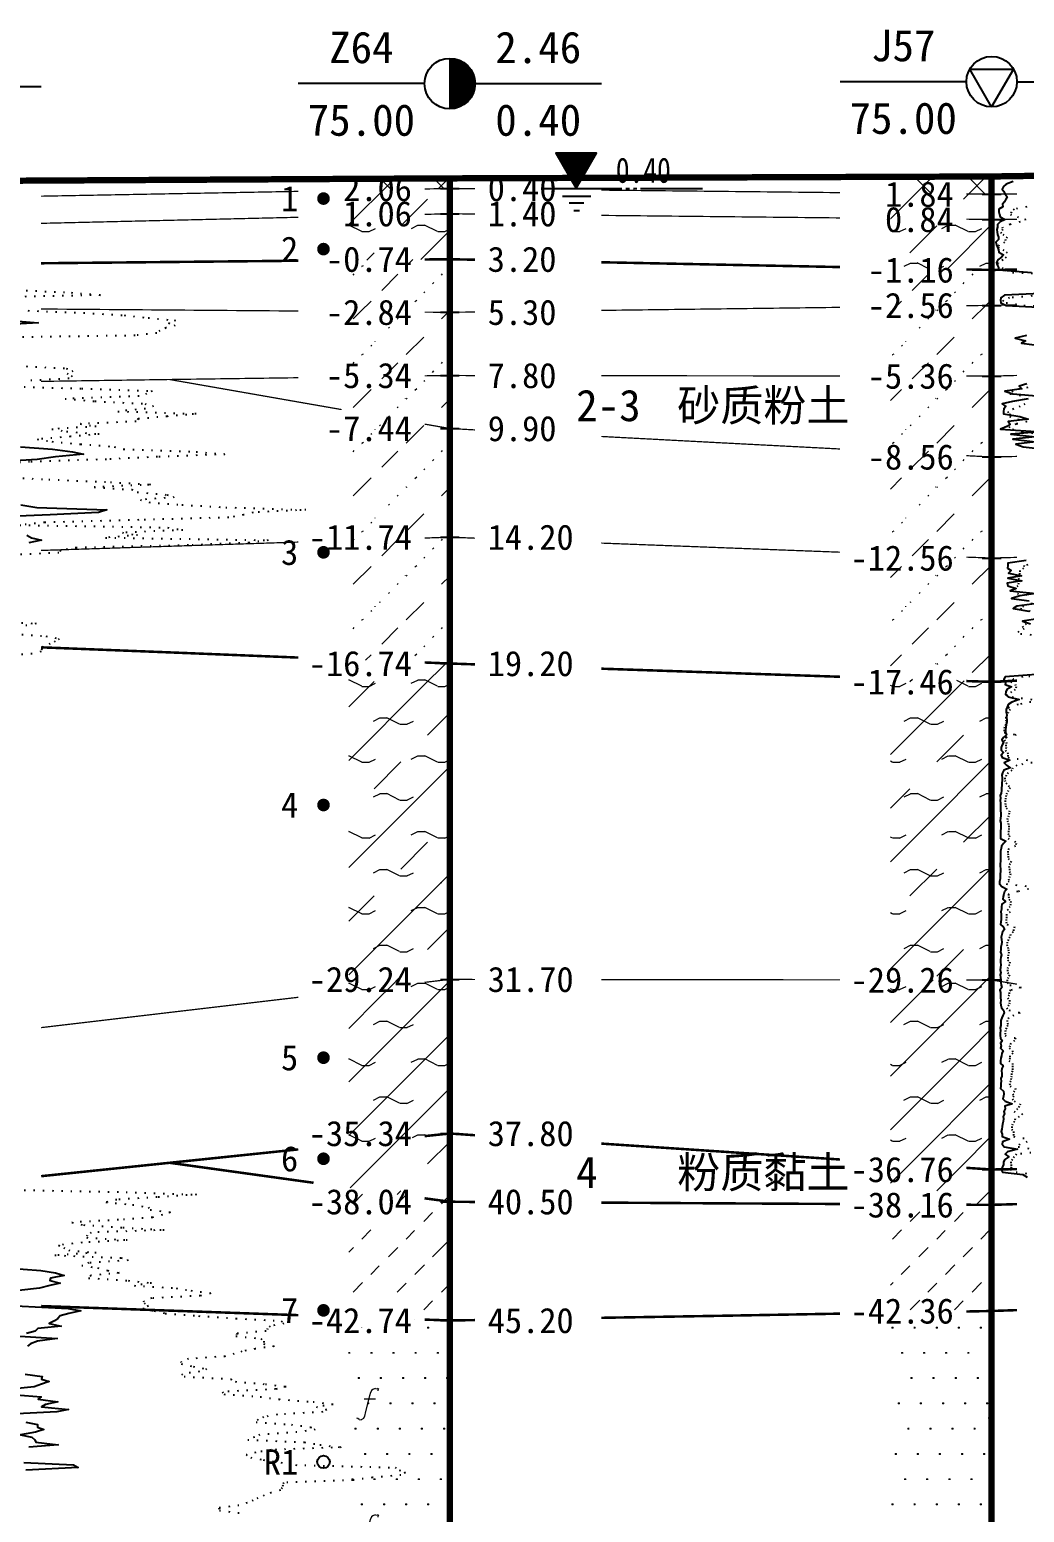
# Model space of a CAD drawing. Extents: x -37 to 3540, y -1485 to 297.
# Drawn here: x 954.6 to 1033.4, y -482.6 to -365.3 of the extents above; entities that cross this region are included whole.
import ezdxf
from ezdxf.enums import TextEntityAlignment as Align

# ---------------------------------------------------------------- set-up
doc = ezdxf.new("R2010")
doc.units = 0
doc.linetypes.add('DOT', pattern=[6.35, 0, -6.35])
doc.layers.get('0').update_dxf_attribs({"linetype": 'CONTINUOUS'})
for name, color, linetype in [('CURVE', 200, 'CONTINUOUS'), ('HOLE', 41, 'CONTINUOUS'), ('SAMPLE', 1, 'CONTINUOUS'), ('STRATUM', 241, 'CONTINUOUS')]:
    doc.layers.add(name, color=color, linetype=linetype)
doc.layers.add('HATCH', color=7, linetype='CONTINUOUS', lineweight=13)
doc.styles.add('ST', font='')
doc.styles.get('ST').set_extended_font_data('SimSun')
pattern_1 = [(45, (851.434, -594), (-2.12132, 2.12132), [10, 0]), (135, (851.434, -594), (-2.12132, -2.12132), [10, 0])]
pattern_2 = [(45, (851.434, -594), (-4.24264, 4.24264), [10, 0]), (45, (852.495, -597.182), (-2.12132, 6.36396), [3, -3])]
pattern_3 = [(45, (851.434, -594), (-4.24264, 4.24264), [10, 0]), (45, (852.495, -597.182), (-2.12132, 6.36396), [3, -3]), (26.565, (852.508, -594.2536), (5.999823, 5.999812), [0.567, -12.849]), (0, (851.941, -594.2536), (0, 6), [0.567, -5.433]), (26.565, (849.8526, -594), (5.999823, 5.999812), [0.567, -12.849]), (0, (850.36, -593.7464), (0, 6), [0.567, -5.433]), (153.435, (851.941, -594.2536), (-5.999818, -5e-06), [1.134, -12.2826]), (26.565, (855.508, -591.2536), (5.999823, 5.999812), [0.567, -12.849]), (0, (854.941, -591.2536), (0, 6), [0.567, -5.433]), (26.565, (852.8526, -591), (5.999823, 5.999812), [0.567, -12.849]), (0, (853.36, -590.7464), (0, 6), [0.567, -5.433]), (153.435, (854.941, -591.2536), (-5.999818, -5e-06), [1.134, -12.2826])]
pattern_4 = [(45, (851.434, -594), (-7e-07, 6.99998), [1.97196, -7.92754]), (45, (854.2467, -591.171), (-7e-07, 6.99998), [1.99367, -7.90583]), (45, (856.5013, -588.918), (-7e-07, 6.99998), [1.81361, -8.08588]), (26.565, (851.434, -590.5), (7, 7), [0.0965, -15.55598]), (36.8699, (852.1339, -589.8), (7, 7), [0.19775, -34.80225]), (315, (854.934, -587.024), (6.99998, 1e-06), [0.03305, -9.86644]), (26.565, (854.934, -594), (7, 7), [0.14475, -15.50773]), (26.565, (855.634, -593.3), (7, 7), [0.10528, -15.5472]), (90, (855.984, -592.95), (-7, -5e-07), [0.02877, -6.97123]), (26.565, (856.334, -592.6), (7, 7), [0.091, -31.21394]), (36.8699, (857.0339, -591.9), (7, 7), [0.11069, -34.88931]), (45, (857.734, -591.2), (-2e-07, 6.99998), [0.10911, -9.79038]), (315, (858.348, -590.452), (6.99998, 1e-06), [0.03305, -9.86644]), (36.8699, (852.8339, -589.1), (7, 7), [0.10224, -34.89776]), (53.1301, (853.5339, -588.4), (14, 21), [0.13438, -34.86562]), (53.1301, (854.2339, -587.7), (14, 21), [0.12625, -34.87375])]
pattern_5 = [(45, (851.434, -594), (-2.12132, 2.12132), [10, 0]), (26.565, (852.508, -594.2536), (5.999823, 5.999812), [0.567, -12.849]), (0, (851.941, -594.2536), (0, 6), [0.567, -5.433]), (26.565, (849.8526, -594), (5.999823, 5.999812), [0.567, -12.849]), (0, (850.36, -593.7464), (0, 6), [0.567, -5.433]), (153.435, (851.941, -594.2536), (-5.999818, -5e-06), [1.134, -12.2826]), (26.565, (855.508, -591.2536), (5.999823, 5.999812), [0.567, -12.849]), (0, (854.941, -591.2536), (0, 6), [0.567, -5.433]), (26.565, (852.8526, -591), (5.999823, 5.999812), [0.567, -12.849]), (0, (853.36, -590.7464), (0, 6), [0.567, -5.433]), (153.435, (854.941, -591.2536), (-5.999818, -5e-06), [1.134, -12.2826])]
pattern_6 = [(45, (851.434, -594), (-6e-07, 6.99998), [0.9473, -8.9522]), (45, (852.834, -592.6), (-6e-07, 6.99998), [0.9869, -8.9126]), (45, (854.234, -591.2), (-6e-07, 6.99998), [1.06018, -8.83931]), (45, (855.634, -589.8), (-6e-07, 6.99998), [0.94918, -8.95032]), (45, (857.034, -588.4), (-6e-07, 6.99998), [1.0365, -8.863]), (45, (854.934, -594), (-6e-07, 6.99998), [1.01335, -8.88615]), (45, (856.334, -592.6), (-6e-07, 6.99998), [1.07896, -12.12037]), (45, (857.734, -591.2), (-6e-07, 6.99998), [0.99882, -8.90067]), (45, (852.134, -589.8), (-4e-07, 6.99998), [1.05533, -8.84416]), (45, (853.534, -588.4), (-4e-07, 6.99998), [1.0365, -8.863])]
pattern_7 = [(82.875, (850.5993, -595.206), (0.000369, 10.0001764), [0.0893, -80.5337]), (143.13, (850.7003, -595.2818), (-29.999964, 20.000054), [0.12627, -49.87373]), (172.875, (850.8775, -595.304), (-70.000246, 9.99966), [0.17857, -80.44443]), (206.565, (851.056, -595.2147), (-9.999705, -9.99969), [0.19954, -22.16046]), (243.435, (851.145, -595.0363), (9e-06, -9.9997), [0.19954, -22.16146]), (255.964, (851.2345, -594.679), (-0.0002, -9.9995), [0.36813, -40.86287]), (255.964, (851.5445, -593.439), (-0.0002, -9.9995), [1.27838, -39.95262]), (255.964, (851.613, -593.165), (-0.0002, -9.9995), [0.28235, -40.94865]), (216.87, (851.8032, -592.9108), (-9.999982, -10.000018), [0.12627, -49.87373]), (243.435, (851.702, -592.9865), (9e-06, -9.9997), [0.19954, -22.16146]), (206.565, (851.9817, -592.8215), (-9.999705, -9.99969), [0.19954, -22.16046]), (172.875, (852.1589, -592.8437), (-70.000246, 9.99966), [0.17857, -80.44443]), (143.13, (852.26, -592.9194), (-29.999964, 20.000054), [0.12627, -49.87373]), (82.875, (852.2488, -593.008), (0.000369, 10.0001764), [0.0893, -80.5337]), (0, (851.104, -593.66), (0, 10), [0.89286, -9.10714]), (0, (851.4589, -594), (1, 2), [0, -1.75]), (0, (851.4339, -593.975), (1, 2), [0, -1.75]), (0, (851.4339, -594), (1, 2), [0, -1.75]), (0, (851.4089, -594), (1, 2), [0, -1.75]), (0, (851.4339, -594.025), (1, 2), [0, -1.75])]

# ---------------------------------------------------------------- blocks, each defined once
blk = doc.blocks.new('H_sam_hole')
blk.add_line((0, 2), (0, -2))
at = {"const_width": 2}
blk.add_lwpolyline([(0, -1, 0.414214), (1, 0, 0.414214), (0, 1, 1)], format="xyb", dxfattribs=at)
blk.add_circle((0, 0), 2)
blk = doc.blocks.new('H_cpt_hole')
for p, q in [((-1.73, 1), (1.73, 1)), ((0, -2), (-1.73, 1)), ((1.73, 1), (0, -2))]:
    blk.add_line(p, q)
blk.add_circle((0, 0), 2)
blk = doc.blocks.new('SampleSoilUndisturbed')
at = {"const_width": 0.5}
blk.add_lwpolyline([(-0.25, 0, 1), (0.25, 0, 1)], format="xyb", close=True, dxfattribs=at)
blk = doc.blocks.new('SampleSoilDisturbed')
blk.add_circle((0, 0), 0.5)
blk = doc.blocks.new('Gwl')
blk.add_lwpolyline([(0, 0, 0, 3.22, 0), (0, 2.79, 3.22, 3.22, 0)], format="xyseb")
blk.add_lwpolyline([(0, 0), (1.61, 2.79), (-1.61, 2.79)], close=True)
for points in [[(-2.63, 0), (3.61, 0)], [(3.93, 0), (4.21, 0)], [(4.53, 0), (4.8, 0)], [(5.09, 0), (9.99, 0)], [(-1.09, -0.61), (1.16, -0.61)], [(-0.54, -1.14), (0.61, -1.14)], [(-0.19, -1.74), (0.26, -1.74)]]:
    blk.add_lwpolyline(points)
at = {"style": 'ST', "width": 0.8}
blk.add_attdef('*GWL', (3.14, 0.45), '', height=2, dxfattribs=at)

msp = doc.modelspace()

# ---------------------------------------------------------------- hatches: boundary and pattern name
at = {"layer": 'HATCH'}
h = msp.add_hatch(dxfattribs=at)
h.set_pattern_fill('STT', color=50, style=0)
h.set_pattern_definition(pattern_1)
h.paths.add_polyline_path([(987.9, -377.04), (979.9, -377.09), (979.9, -377.99), (987.9, -377.84)])
h.paths.add_polyline_path([(978.69, -379.33), (985.39, -379.33), (985.39, -376.4), (978.69, -376.4)], flags=9)
h = msp.add_hatch(dxfattribs=at)
h.set_pattern_fill('FZNT', color=32, style=0)
h.set_pattern_definition(pattern_2)
h.paths.add_polyline_path([(987.9, -377.84), (979.9, -377.99), (979.9, -380.03), (987.9, -379.84)])
h.paths.add_polyline_path([(978.69, -381.33), (985.39, -381.33), (985.39, -378.4), (978.69, -378.4)], flags=9)
h.paths.add_polyline_path([(978.69, -379.33), (985.39, -379.33), (985.39, -376.4), (978.69, -376.4)], flags=9)
h = msp.add_hatch(dxfattribs=at)
h.set_pattern_fill('STT', color=50, style=0)
h.set_pattern_definition(pattern_1)
h.paths.add_polyline_path([(1030.79, -376.89), (1022.79, -376.92), (1022.79, -378.21), (1030.79, -378.29)])
h.paths.add_polyline_path([(1021.58, -379.78), (1028.28, -379.78), (1028.28, -376.85), (1021.58, -376.85)], flags=9)
h = msp.add_hatch(dxfattribs=at)
h.set_pattern_fill('FZNT', color=32, style=0)
h.set_pattern_definition(pattern_2)
h.paths.add_polyline_path([(1030.79, -378.29), (1022.79, -378.21), (1022.79, -380.21), (1030.79, -380.29)])
h.paths.add_polyline_path([(1021.58, -381.78), (1028.28, -381.78), (1028.28, -378.85), (1021.58, -378.85)], flags=9)
h.paths.add_polyline_path([(1021.58, -379.78), (1028.28, -379.78), (1028.28, -376.85), (1021.58, -376.85)], flags=9)
h = msp.add_hatch(dxfattribs=at)
h.set_pattern_fill('YNFNT', color=251, style=0)
h.set_pattern_definition(pattern_3)
h.paths.add_polyline_path([(987.9, -379.84), (979.9, -380.03), (979.9, -383.52), (987.9, -383.44)])
h.paths.add_polyline_path([(977.26, -384.93), (985.39, -384.93), (985.39, -382), (977.26, -382)], flags=9)
h.paths.add_polyline_path([(978.69, -381.33), (985.39, -381.33), (985.39, -378.4), (978.69, -378.4)], flags=9)
h = msp.add_hatch(dxfattribs=at)
h.set_pattern_fill('YNFNT', color=251, style=0)
h.set_pattern_definition(pattern_3)
h.paths.add_polyline_path([(1030.79, -380.29), (1022.79, -380.21), (1022.79, -384.14), (1030.79, -384.29)])
h.paths.add_polyline_path([(1020.15, -385.78), (1028.28, -385.78), (1028.28, -382.85), (1020.15, -382.85)], flags=9)
h.paths.add_polyline_path([(1021.58, -381.78), (1028.28, -381.78), (1028.28, -378.85), (1021.58, -378.85)], flags=9)
h = msp.add_hatch(dxfattribs=at)
h.set_pattern_fill('SZFT', color=52, style=0)
h.set_pattern_definition(pattern_4)
h.paths.add_polyline_path([(987.9, -383.44), (979.9, -383.52), (979.9, -387.58), (987.9, -387.64)])
h.paths.add_polyline_path([(977.26, -389.13), (985.39, -389.13), (985.39, -386.2), (977.26, -386.2)], flags=9)
h.paths.add_polyline_path([(977.26, -384.93), (985.39, -384.93), (985.39, -382), (977.26, -382)], flags=9)
h = msp.add_hatch(dxfattribs=at)
h.set_pattern_fill('SZFT', color=52, style=0)
h.set_pattern_definition(pattern_4)
h.paths.add_polyline_path([(1030.79, -384.29), (1022.79, -384.14), (1022.79, -387.2), (1030.79, -387.09)])
h.paths.add_polyline_path([(1020.15, -388.58), (1028.28, -388.58), (1028.28, -385.65), (1020.15, -385.65)], flags=9)
h.paths.add_polyline_path([(1020.15, -385.78), (1028.28, -385.78), (1028.28, -382.85), (1020.15, -382.85)], flags=9)
h = msp.add_hatch(dxfattribs=at)
h.set_pattern_fill('SZFT', color=52, style=0)
h.set_pattern_definition(pattern_4)
h.paths.add_polyline_path([(1030.79, -387.09), (1022.79, -387.2), (1022.79, -392.68), (1030.79, -392.69)])
h.paths.add_polyline_path([(1020.15, -394.18), (1028.28, -394.18), (1028.28, -391.25), (1020.15, -391.25)], flags=9)
h.paths.add_polyline_path([(1020.15, -388.58), (1028.28, -388.58), (1028.28, -385.65), (1020.15, -385.65)], flags=9)
h = msp.add_hatch(dxfattribs=at)
h.set_pattern_fill('SZFT', color=52, style=0)
h.set_pattern_definition(pattern_4)
h.paths.add_polyline_path([(987.9, -387.64), (979.9, -387.58), (979.9, -392.76), (987.9, -392.64)])
h.paths.add_polyline_path([(977.26, -394.13), (985.39, -394.13), (985.39, -391.2), (977.26, -391.2)], flags=9)
h.paths.add_polyline_path([(977.26, -389.13), (985.39, -389.13), (985.39, -386.2), (977.26, -386.2)], flags=9)
h = msp.add_hatch(dxfattribs=at)
h.set_pattern_fill('SZFT', color=52, style=0)
h.set_pattern_definition(pattern_4)
h.paths.add_polyline_path([(987.9, -392.64), (979.9, -392.76), (979.9, -395.44), (987.9, -396.84)])
h.paths.add_polyline_path([(977.26, -398.33), (985.38, -398.33), (985.38, -395.43), (977.26, -395.43)], flags=9)
h.paths.add_polyline_path([(977.26, -394.13), (985.39, -394.13), (985.39, -391.2), (977.26, -391.2)], flags=9)
h = msp.add_hatch(dxfattribs=at)
h.set_pattern_fill('SZFT', color=52, style=0)
h.set_pattern_definition(pattern_4)
h.paths.add_polyline_path([(1030.79, -392.69), (1022.79, -392.68), (1022.79, -398.67), (1030.79, -399.09)])
h.paths.add_polyline_path([(1020.15, -400.58), (1028.28, -400.58), (1028.28, -397.65), (1020.15, -397.65)], flags=9)
h.paths.add_polyline_path([(1020.15, -394.18), (1028.28, -394.18), (1028.28, -391.25), (1020.15, -391.25)], flags=9)
h = msp.add_hatch(dxfattribs=at)
h.set_pattern_fill('SZFT', color=52, style=0)
h.set_pattern_definition(pattern_4)
h.paths.add_polyline_path([(987.9, -396.84), (979.9, -395.44), (979.9, -405.7), (987.9, -405.44)])
h.paths.add_polyline_path([(975.83, -406.93), (985.38, -406.93), (985.38, -404.01), (975.83, -404.01)], flags=9)
h.paths.add_polyline_path([(977.26, -398.33), (985.38, -398.33), (985.38, -395.43), (977.26, -395.43)], flags=9)
h = msp.add_hatch(dxfattribs=at)
h.set_pattern_fill('SZFT', color=52, style=0)
h.set_pattern_definition(pattern_4)
h.paths.add_polyline_path([(1030.79, -399.09), (1022.79, -398.67), (1022.79, -406.79), (1030.79, -407.09)])
h.paths.add_polyline_path([(1018.72, -408.58), (1028.28, -408.58), (1028.28, -405.65), (1018.72, -405.65)], flags=9)
h.paths.add_polyline_path([(1020.15, -400.58), (1028.28, -400.58), (1028.28, -397.65), (1020.15, -397.65)], flags=9)
h = msp.add_hatch(dxfattribs=at)
h.set_pattern_fill('SZFT', color=52, style=0)
h.set_pattern_definition(pattern_4)
h.paths.add_polyline_path([(987.9, -405.44), (979.9, -405.7), (979.9, -415.13), (987.9, -415.44)])
h.paths.add_polyline_path([(975.83, -416.93), (985.39, -416.93), (985.39, -414), (975.83, -414)], flags=9)
h.paths.add_polyline_path([(975.83, -406.93), (985.38, -406.93), (985.38, -404.01), (975.83, -404.01)], flags=9)
h = msp.add_hatch(dxfattribs=at)
h.set_pattern_fill('SZFT', color=52, style=0)
h.set_pattern_definition(pattern_4)
h.paths.add_polyline_path([(1030.79, -407.09), (1022.79, -406.79), (1022.79, -416.62), (1030.79, -416.89)])
h.paths.add_polyline_path([(1018.72, -418.38), (1028.28, -418.38), (1028.28, -415.45), (1018.72, -415.45)], flags=9)
h.paths.add_polyline_path([(1018.72, -408.58), (1028.28, -408.58), (1028.28, -405.65), (1018.72, -405.65)], flags=9)
h = msp.add_hatch(dxfattribs=at)
h.set_pattern_fill('YNFNT', color=251, style=0)
h.set_pattern_definition(pattern_3)
h.paths.add_polyline_path([(987.9, -415.44), (979.9, -415.13), (979.9, -441.39), (987.9, -440.44)])
h.paths.add_polyline_path([(975.83, -441.93), (985.39, -441.93), (985.39, -439), (975.83, -439)], flags=9)
h.paths.add_polyline_path([(975.83, -416.93), (985.39, -416.93), (985.39, -414), (975.83, -414)], flags=9)
h = msp.add_hatch(dxfattribs=at)
h.set_pattern_fill('YNFNT', color=251, style=0)
h.set_pattern_definition(pattern_3)
h.paths.add_polyline_path([(1030.79, -416.89), (1022.79, -416.62), (1022.79, -440.48), (1030.79, -440.49)])
h.paths.add_polyline_path([(1018.72, -441.98), (1028.28, -441.98), (1028.28, -439.05), (1018.72, -439.05)], flags=9)
h.paths.add_polyline_path([(1018.72, -418.38), (1028.28, -418.38), (1028.28, -415.45), (1018.72, -415.45)], flags=9)
h = msp.add_hatch(dxfattribs=at)
h.set_pattern_fill('YNNT', color=251, style=0)
h.set_pattern_definition(pattern_5)
h.paths.add_polyline_path([(987.9, -440.44), (979.9, -441.39), (979.9, -453.48), (987.9, -452.64)])
h.paths.add_polyline_path([(975.83, -454.13), (985.39, -454.13), (985.39, -451.2), (975.83, -451.2)], flags=9)
h.paths.add_polyline_path([(975.83, -441.93), (985.39, -441.93), (985.39, -439), (975.83, -439)], flags=9)
h = msp.add_hatch(dxfattribs=at)
h.set_pattern_fill('YNNT', color=251, style=0)
h.set_pattern_definition(pattern_5)
h.paths.add_polyline_path([(1030.79, -440.49), (1022.79, -440.48), (1022.79, -454.96), (1030.79, -455.49)])
h.paths.add_polyline_path([(1018.72, -456.98), (1028.28, -456.98), (1028.28, -454.05), (1018.72, -454.05)], flags=9)
h.paths.add_polyline_path([(1018.72, -441.98), (1028.28, -441.98), (1028.28, -439.05), (1018.72, -439.05)], flags=9)
h = msp.add_hatch(dxfattribs=at)
h.set_pattern_fill('FZNT', color=32, style=0)
h.set_pattern_definition(pattern_2)
h.paths.add_polyline_path([(987.9, -452.64), (979.9, -453.48), (979.9, -456.93), (987.9, -458.04)])
h.paths.add_polyline_path([(975.83, -459.53), (985.39, -459.53), (985.39, -456.6), (975.83, -456.6)], flags=9)
h.paths.add_polyline_path([(975.83, -454.13), (985.39, -454.13), (985.39, -451.2), (975.83, -451.2)], flags=9)
h = msp.add_hatch(dxfattribs=at)
h.set_pattern_fill('FZNT', color=32, style=0)
h.set_pattern_definition(pattern_2)
h.paths.add_polyline_path([(1030.79, -455.49), (1022.79, -454.96), (1022.79, -458.25), (1030.79, -458.29)])
h.paths.add_polyline_path([(1018.72, -459.78), (1028.28, -459.78), (1028.28, -456.85), (1018.72, -456.85)], flags=9)
h.paths.add_polyline_path([(1018.72, -456.98), (1028.28, -456.98), (1028.28, -454.05), (1018.72, -454.05)], flags=9)
h = msp.add_hatch(dxfattribs=at)
h.set_pattern_fill('NZFT', color=52, style=0)
h.set_pattern_definition(pattern_6)
h.paths.add_polyline_path([(987.9, -458.04), (979.9, -456.93), (979.9, -467.16), (987.9, -467.44)])
h.paths.add_polyline_path([(975.83, -468.93), (985.38, -468.93), (985.38, -466.03), (975.83, -466.03)], flags=9)
h.paths.add_polyline_path([(975.83, -459.53), (985.39, -459.53), (985.39, -456.6), (975.83, -456.6)], flags=9)
h = msp.add_hatch(dxfattribs=at)
h.set_pattern_fill('NZFT', color=52, style=0)
h.set_pattern_definition(pattern_6)
h.paths.add_polyline_path([(1030.79, -458.29), (1022.79, -458.25), (1022.79, -466.83), (1030.79, -466.69)])
h.paths.add_polyline_path([(1018.72, -468.18), (1028.28, -468.18), (1028.28, -465.25), (1018.72, -465.25)], flags=9)
h.paths.add_polyline_path([(1018.72, -459.78), (1028.28, -459.78), (1028.28, -456.85), (1018.72, -456.85)], flags=9)
h = msp.add_hatch(dxfattribs=at)
h.set_pattern_fill('FS', color=142, style=0)
h.set_pattern_definition(pattern_7)
h.paths.add_polyline_path([(1030.79, -466.69), (1022.79, -466.83), (1022.79, -488.19), (1030.79, -487.49)])
h.paths.add_polyline_path([(1018.72, -488.98), (1028.28, -488.98), (1028.28, -486.05), (1018.72, -486.05)], flags=9)
h.paths.add_polyline_path([(1018.72, -468.18), (1028.28, -468.18), (1028.28, -465.25), (1018.72, -465.25)], flags=9)
h = msp.add_hatch(dxfattribs=at)
h.set_pattern_fill('FS', color=142, style=0)
h.set_pattern_definition(pattern_7)
h.paths.add_polyline_path([(987.9, -467.44), (979.9, -467.16), (979.9, -491.29), (987.9, -491.24)])
h.paths.add_polyline_path([(975.83, -492.73), (985.39, -492.73), (985.39, -489.8), (975.83, -489.8)], flags=9)
h.paths.add_polyline_path([(975.83, -468.93), (985.38, -468.93), (985.38, -466.03), (975.83, -466.03)], flags=9)

# ---------------------------------------------------------------- linework, layer by layer
at = {"layer": 'CURVE', "color": 30, "linetype": 'Continuous'}
for points in [[(1032.49, -377.29), (1031.94, -377.49), (1031.74, -377.69), (1031.61, -377.89), (1031.75, -378.09), (1031.86, -378.29), (1032.01, -378.49), (1031.9, -378.69), (1031.8, -378.89), (1031.66, -379.09), (1031.67, -379.29), (1031.36, -379.49), (1031.37, -379.69), (1031.42, -379.89), (1031.46, -380.09), (1031.86, -380.29), (1031.47, -380.49), (1031.24, -380.69), (1031.24, -380.89), (1031.19, -381.09), (1031.22, -381.29), (1031.24, -381.49), (1031.33, -381.69), (1031.33, -381.89), (1031.11, -382.09), (1031.18, -382.29), (1031.26, -382.49), (1031.33, -382.69), (1031.36, -382.89), (1031.72, -383.09), (1031.56, -383.29), (1031.27, -383.49), (1031.18, -383.69), (1031.22, -383.89), (1031.34, -384.09), (1031.35, -384.29), (1033.95, -384.49)], [(1035.79, -386.09), (1031.82, -386.29), (1031.51, -386.49), (1031.49, -386.69), (1031.53, -386.89), (1031.95, -387.09), (1035.5, -387.29)], [(953.1, -388.28), (955.31, -388.48), (951.61, -388.68)], [(1033.54, -389.49), (1032.66, -389.69), (1033.48, -389.89), (1033.14, -390.09), (1034.79, -390.29)], [(1033.58, -393.29), (1032.97, -393.49), (1033.17, -393.69), (1031.84, -393.89), (1032.47, -394.09), (1034.67, -394.29)], [(1033.67, -394.49), (1032.43, -394.69), (1031.61, -394.89), (1031.91, -395.09), (1031.75, -395.29), (1031.72, -395.49), (1031.72, -395.69), (1033.03, -395.89), (1033.67, -396.09), (1032.11, -396.29), (1032.26, -396.49), (1031.98, -396.69), (1031.48, -396.89), (1034.69, -397.09), (1032.31, -397.29), (1034.24, -397.49), (1032.47, -397.69), (1034.27, -397.89), (1032.71, -398.09), (1033.29, -398.29), (1035.18, -398.49)], [(953.92, -398.28), (956.44, -398.48), (958.03, -398.68), (958.9, -398.88), (956.69, -399.08), (955.24, -399.28), (952.13, -399.48)], [(953.93, -402.88), (955.2, -403.08), (960.75, -403.28), (960.08, -403.48), (956.27, -403.68), (951.21, -403.88)], [(954.41, -405.28), (954.78, -405.48), (955.59, -405.68), (954.57, -405.88)], [(1033.53, -407.29), (1032.06, -407.49), (1032.06, -407.69), (1032.04, -407.89), (1032.34, -408.09), (1032.12, -408.29), (1033.15, -408.49), (1032.07, -408.69), (1033.18, -408.89), (1032.02, -409.09), (1032.06, -409.29), (1032.74, -409.49), (1032.26, -409.69), (1034.29, -409.89), (1033.02, -410.09), (1032.35, -410.29), (1033.76, -410.49)], [(1034.36, -410.69), (1032.78, -410.89), (1032.49, -411.09), (1033.73, -411.29)], [(1034.59, -411.89), (1033.22, -412.09), (1033.86, -412.29)], [(1034.66, -416.29), (1031.86, -416.49), (1031.75, -416.69), (1031.92, -416.89), (1031.85, -417.09), (1032.35, -417.29), (1031.98, -417.49), (1031.91, -417.69), (1031.88, -417.89), (1032.11, -418.09), (1032.96, -418.29), (1032.39, -418.49), (1032.09, -418.69), (1032.01, -418.89), (1031.93, -419.09), (1031.94, -419.29), (1031.99, -419.49), (1031.96, -419.69), (1031.99, -419.89), (1031.98, -420.09), (1031.93, -420.29), (1031.92, -420.49), (1031.88, -420.69), (1031.88, -420.89), (1031.96, -421.09), (1031.72, -421.29), (1031.59, -421.49), (1031.72, -421.69), (1031.61, -421.89), (1031.54, -422.09), (1031.55, -422.29), (1031.72, -422.49), (1031.55, -422.69), (1031.61, -422.89), (1032.24, -423.09), (1031.78, -423.29), (1031.96, -423.49), (1032.26, -423.69), (1031.76, -423.89), (1031.65, -424.09), (1031.59, -424.29), (1031.61, -424.49), (1031.62, -424.69), (1031.59, -424.89), (1031.6, -425.09), (1031.57, -425.29), (1031.58, -425.49), (1031.55, -425.69), (1031.47, -425.89), (1031.5, -426.09), (1031.47, -426.29), (1031.49, -426.49), (1031.48, -426.69), (1031.49, -426.89), (1031.5, -427.09), (1031.51, -427.29), (1031.52, -427.49), (1031.5, -427.69), (1031.47, -427.89), (1031.52, -428.09), (1031.52, -428.29), (1031.51, -428.49), (1031.49, -428.69), (1031.49, -428.89), (1031.49, -429.09), (1031.5, -429.29), (1031.91, -429.49), (1031.74, -429.69), (1031.56, -429.89), (1031.55, -430.09), (1031.5, -430.29), (1031.5, -430.49), (1031.5, -430.69), (1031.5, -430.89), (1031.5, -431.09), (1031.47, -431.29), (1031.46, -431.49), (1031.49, -431.69), (1031.49, -431.89), (1031.46, -432.09), (1031.46, -432.29), (1031.47, -432.49), (1031.4, -432.69), (1031.41, -432.89), (1031.6, -433.09), (1031.98, -433.29), (1031.82, -433.49), (1031.75, -433.69), (1031.71, -433.89), (1031.67, -434.09), (1031.88, -434.29), (1031.6, -434.49), (1031.58, -434.69), (1031.58, -434.89), (1031.53, -435.09), (1031.55, -435.29), (1031.55, -435.49), (1031.55, -435.69), (1031.52, -435.89), (1031.5, -436.09), (1031.69, -436.29), (1031.8, -436.49), (1031.65, -436.69), (1031.59, -436.89), (1031.55, -437.09), (1031.56, -437.29), (1031.6, -437.49), (1031.57, -437.69), (1031.52, -437.89), (1031.53, -438.09), (1031.5, -438.29), (1031.57, -438.49), (1031.51, -438.69), (1031.49, -438.89), (1031.49, -439.09), (1031.51, -439.29), (1031.48, -439.49), (1031.47, -439.69), (1031.51, -439.89), (1031.46, -440.09), (1031.5, -440.29), (1031.52, -440.49), (1031.52, -440.69), (1031.54, -440.89), (1031.6, -441.09), (1031.43, -441.29), (1031.49, -441.49), (1031.49, -441.69), (1031.49, -441.89), (1031.52, -442.09), (1031.49, -442.29), (1031.51, -442.49), (1031.56, -442.69), (1031.74, -442.89), (1031.78, -443.09), (1031.67, -443.29), (1031.59, -443.49), (1031.52, -443.69), (1031.53, -443.89), (1031.51, -444.09), (1031.47, -444.29), (1031.49, -444.49), (1031.47, -444.69), (1031.46, -444.89), (1031.49, -445.09), (1031.61, -445.29), (1031.48, -445.49), (1031.54, -445.69), (1031.5, -445.89), (1031.7, -446.09), (1031.6, -446.29), (1031.56, -446.49), (1031.53, -446.69), (1031.49, -446.89), (1031.49, -447.09), (1031.69, -447.29), (1031.59, -447.49), (1031.56, -447.69), (1031.6, -447.89), (1031.59, -448.09), (1031.51, -448.29), (1031.54, -448.49), (1031.53, -448.69), (1031.52, -448.89), (1031.49, -449.09), (1031.73, -449.29), (1031.75, -449.49), (1031.72, -449.69), (1031.68, -449.89), (1031.87, -450.09), (1032.42, -450.29), (1031.83, -450.49), (1031.85, -450.69), (1031.75, -450.89), (1031.81, -451.09), (1031.71, -451.29), (1031.73, -451.49), (1031.7, -451.69), (1031.65, -451.89), (1031.62, -452.09), (1031.6, -452.29), (1031.54, -452.49), (1031.61, -452.69), (1031.61, -452.89), (1032.19, -453.09), (1031.65, -453.29), (1031.63, -453.49), (1031.79, -453.69), (1032.83, -453.89), (1032.05, -454.09), (1031.86, -454.29), (1032.15, -454.49), (1031.84, -454.69), (1031.73, -454.89), (1031.72, -455.09), (1031.65, -455.29), (1031.55, -455.49), (1031.64, -455.69), (1033.25, -455.89), (1033.6, -456.09)], [(952.72, -463.28), (955.53, -463.48), (956.69, -463.68), (957.36, -463.88), (956.29, -464.08), (956.23, -464.28), (957.06, -464.48), (956.23, -464.68), (955.41, -464.88), (953.79, -465.08)], [(953.51, -466.28), (957.69, -466.48), (958.68, -466.68), (957.75, -466.88), (957.05, -467.08), (956.86, -467.28), (956.6, -467.48), (956.18, -467.68), (957.14, -467.88), (955.28, -468.08), (955.08, -468.28), (954.4, -468.48)], [(953.87, -468.68), (956.83, -468.88), (955.25, -469.08), (954.71, -469.28), (954.48, -469.48)], [(954.29, -471.68), (955.64, -471.88), (955.59, -472.08), (956.19, -472.28), (955.57, -472.48), (954.99, -472.68), (953.17, -472.88)], [(952.9, -473.28), (955.55, -473.48), (955.32, -473.68), (956.88, -473.88), (955.9, -474.08), (955.59, -474.28), (957.71, -474.48), (956.8, -474.68), (952.57, -474.88)], [(954.34, -475.48), (955.26, -475.68), (955.25, -475.88), (955.77, -476.08), (955.11, -476.28), (953.91, -476.48), (954.82, -476.68), (955.05, -476.88), (955.14, -477.08), (956.91, -477.28), (954.57, -477.48)], [(954.19, -478.68), (958.12, -478.88), (958.49, -479.08), (954.35, -479.28)]]:
    msp.add_lwpolyline(points, dxfattribs=at)
at = {"layer": 'CURVE', "color": 100, "linetype": 'DOT', "ltscale": 0.1}
for points in [[(1033.57, -379.29), (1032.56, -379.49), (1032.35, -379.69), (1032.27, -379.89), (1032.83, -380.09), (1033.49, -380.29), (1033.05, -380.49), (1032.26, -380.69), (1031.61, -380.89), (1031.68, -381.09), (1031.52, -381.29), (1031.67, -381.49), (1032.01, -381.69), (1031.88, -381.89), (1031.81, -382.09), (1031.36, -382.29), (1031.3, -382.49), (1031.68, -382.69), (1032.02, -382.89), (1031.6, -383.09), (1031.94, -383.29), (1031.69, -383.49), (1031.31, -383.69), (1031.23, -383.89), (1031.61, -384.09), (1031.82, -384.29), (1032.45, -384.49), (1037.5, -384.69)], [(953.64, -385.88), (957.92, -386.08), (960.25, -386.28), (950.73, -386.48)], [(1034.72, -386.29), (1032.21, -386.49), (1031.65, -386.69), (1031.94, -386.89), (1033.35, -387.09), (1037.45, -387.29)], [(953.76, -387.48), (958.92, -387.68), (962.12, -387.88), (964.02, -388.08), (966.18, -388.28), (965.63, -388.48), (966.17, -388.68), (965.44, -388.88), (964.94, -389.08), (964.7, -389.28), (962.99, -389.48), (949.66, -389.68)], [(953.63, -391.88), (957.54, -392.08), (958.06, -392.28), (957.61, -392.48), (958.01, -392.68), (957.76, -392.88), (954.15, -393.08)], [(951.99, -393.48), (958.75, -393.68), (964.33, -393.88), (963.9, -394.08), (963.3, -394.28), (957.44, -394.48), (959.8, -394.68), (963.78, -394.88), (964.45, -395.08), (963.8, -395.28), (961.63, -395.48), (967.81, -395.68), (965.53, -395.88), (963.24, -396.08), (963.06, -396.28), (958.64, -396.48), (959.9, -396.68), (956.4, -396.88), (957.57, -397.08), (960.13, -397.28), (957.87, -397.48), (955.24, -397.68), (956.39, -397.88), (958.66, -398.08), (961.34, -398.28), (962.07, -398.48), (967.82, -398.68), (970.1, -398.88), (964.75, -399.08), (960.72, -399.28), (954.64, -399.48), (951.71, -399.68)], [(1034.37, -393.49), (1033.01, -393.69), (1032.46, -393.89), (1032.24, -394.09), (1033.42, -394.29)], [(1033.42, -394.89), (1033.05, -395.09), (1032.54, -395.29), (1032.05, -395.49), (1032.23, -395.69), (1032.2, -395.89), (1032.84, -396.09), (1033.57, -396.29), (1032.72, -396.49), (1032.15, -396.69), (1032.42, -396.89), (1033.22, -397.09), (1034.73, -397.29)], [(952.63, -400.68), (956.15, -400.88), (961.03, -401.08), (964.21, -401.28), (959.76, -401.48), (962.72, -401.68), (963.16, -401.88), (965.5, -402.08), (966.09, -402.28), (963.41, -402.48), (964.08, -402.68), (966.69, -402.88), (970.16, -403.08), (976.51, -403.28), (972.33, -403.48), (971.57, -403.68), (970.41, -403.88), (963.27, -404.08), (955.84, -404.28), (953.84, -404.48), (965.56, -404.68), (966.76, -404.88), (961.98, -405.08), (963.19, -405.28), (960.64, -405.48), (973.52, -405.68), (972, -405.88), (967.21, -406.08), (958.35, -406.28), (957.09, -406.48), (956.96, -406.68), (952.47, -406.88)], [(1034.37, -407.49), (1033.37, -407.69), (1033.3, -407.89), (1033.03, -408.09), (1032.99, -408.29), (1033.02, -408.49), (1032.89, -408.69), (1033.12, -408.89), (1032.92, -409.09), (1032.87, -409.29), (1032.64, -409.49), (1032.6, -409.69), (1032.83, -409.89), (1033.54, -410.09)], [(1034, -410.69), (1033.31, -410.89), (1033.05, -411.09), (1033.85, -411.29)], [(951.07, -412.08), (955.15, -412.28), (954.13, -412.48)], [(953.29, -413.08), (955.92, -413.28), (956.98, -413.48), (956.67, -413.68), (956.27, -413.88), (955.71, -414.08), (955.6, -414.28), (955.55, -414.48), (954.84, -414.68), (951.53, -414.88)], [(1033.53, -412.29), (1033.24, -412.49), (1033.37, -412.69), (1032.87, -412.89), (1033.08, -413.09), (1035.29, -413.29)], [(1038.23, -416.29), (1033.25, -416.49), (1032.51, -416.69), (1032.3, -416.89), (1032.66, -417.09), (1032.72, -417.29), (1032.66, -417.49), (1032.36, -417.69), (1031.93, -417.89), (1032.4, -418.09), (1034.07, -418.29)], [(1033.89, -418.49), (1032.89, -418.69), (1032.12, -418.89), (1032.25, -419.09), (1032.1, -419.29), (1032.01, -419.49), (1031.92, -419.69), (1031.91, -419.89), (1031.96, -420.09), (1031.91, -420.29), (1031.8, -420.49), (1031.77, -420.69), (1031.77, -420.89), (1032.74, -421.09), (1031.93, -421.29), (1031.81, -421.49), (1031.96, -421.69), (1031.91, -421.89), (1031.94, -422.09), (1031.88, -422.29), (1032.05, -422.49), (1032.07, -422.69), (1032.07, -422.89), (1033.66, -423.09)], [(1033.99, -423.29), (1032.79, -423.49), (1032.44, -423.69), (1032.39, -423.89), (1032.11, -424.09), (1031.95, -424.29), (1031.84, -424.49), (1031.84, -424.69), (1031.91, -424.89), (1032.13, -425.09), (1032.26, -425.29), (1032.11, -425.49), (1032, -425.69), (1031.95, -425.89), (1031.88, -426.09), (1031.87, -426.29), (1031.87, -426.49), (1031.89, -426.69), (1031.93, -426.89), (1032.19, -427.09), (1032.17, -427.29), (1032.13, -427.49), (1032.03, -427.69), (1032.04, -427.89), (1032.11, -428.09), (1032.14, -428.29), (1032.15, -428.49), (1032.13, -428.69), (1032.11, -428.89), (1032.23, -429.09), (1032.09, -429.29), (1032.63, -429.49), (1032.72, -429.69), (1032.68, -429.89), (1032.14, -430.09), (1032.07, -430.29), (1032.08, -430.49), (1032.09, -430.69), (1032.09, -430.89), (1032.33, -431.09), (1032.25, -431.29), (1032.16, -431.49), (1032.19, -431.69), (1032.21, -431.89), (1032.28, -432.09), (1032.21, -432.29), (1032.13, -432.49), (1032.16, -432.69), (1031.95, -432.89), (1033.78, -433.09)], [(1033.72, -433.29), (1032.86, -433.49), (1032.12, -433.69), (1032.12, -433.89), (1032.16, -434.09), (1032.31, -434.29), (1032.28, -434.49), (1032.24, -434.69), (1032.01, -434.89), (1032.25, -435.09), (1031.97, -435.29), (1031.96, -435.49), (1031.95, -435.69), (1031.95, -435.89), (1032, -436.09), (1032.59, -436.29), (1032.53, -436.49), (1032.49, -436.69), (1032.29, -436.89), (1032.23, -437.09), (1032.12, -437.29), (1032.03, -437.49), (1031.98, -437.69), (1032.07, -437.89), (1032.1, -438.09), (1032.16, -438.29), (1032.11, -438.49), (1032.07, -438.69), (1032.05, -438.89), (1032.24, -439.09), (1032.19, -439.29), (1032.06, -439.49), (1032.04, -439.69), (1032.07, -439.89), (1032.19, -440.09), (1032.1, -440.29), (1032.03, -440.49), (1032.03, -440.69), (1032.24, -440.89), (1033.12, -441.09), (1032.28, -441.29), (1032.18, -441.49), (1032.17, -441.69), (1032.07, -441.89), (1032.21, -442.09), (1032.19, -442.29), (1032.15, -442.49), (1031.99, -442.69), (1032.16, -442.89), (1033.05, -443.09), (1032.55, -443.29), (1032.16, -443.49), (1032.01, -443.69), (1032.05, -443.89), (1032.07, -444.09), (1031.96, -444.29), (1031.88, -444.49), (1031.86, -444.69), (1031.85, -444.89), (1032.71, -445.09), (1032.6, -445.29), (1032.3, -445.49), (1032.23, -445.69), (1032.17, -445.89), (1032.43, -446.09), (1032.46, -446.29), (1032.23, -446.49), (1032.24, -446.69), (1032.14, -446.89), (1032.43, -447.09), (1032.44, -447.29), (1032.43, -447.49), (1032.43, -447.69), (1032.36, -447.89), (1032.36, -448.09), (1032.33, -448.29), (1032.3, -448.49), (1032.2, -448.69), (1032.25, -448.89), (1032.68, -449.09), (1032.61, -449.29), (1032.47, -449.49), (1032.55, -449.69), (1032.43, -449.89), (1032.57, -450.09), (1033.05, -450.29), (1032.97, -450.49), (1032.84, -450.69), (1032.56, -450.89), (1033.22, -451.09), (1032.96, -451.29), (1032.66, -451.49), (1032.59, -451.69), (1032.45, -451.89), (1032.39, -452.09), (1032.4, -452.29), (1032.51, -452.49), (1032.51, -452.69), (1032.53, -452.89), (1033.8, -453.09)], [(1034.63, -454.09), (1032.76, -454.29), (1032.57, -454.49), (1032.44, -454.69), (1032.3, -454.89), (1032.33, -455.09), (1032.36, -455.29), (1032.23, -455.49), (1032.72, -455.69), (1034.27, -455.89)], [(1033.61, -453.29), (1033.03, -453.49), (1032.9, -453.69), (1034.16, -453.89)], [(952.01, -457.08), (962.27, -457.28), (967.84, -457.48), (964.74, -457.68), (961.54, -457.88), (960.68, -458.08), (962.78, -458.28), (964.04, -458.48), (964.19, -458.68), (965.78, -458.88), (965.15, -459.08), (964.36, -459.28), (961.67, -459.48), (957.98, -459.68), (958.9, -459.88), (962.01, -460.08), (965.28, -460.28), (959.52, -460.48), (959.19, -460.68), (959.14, -460.88), (962.37, -461.08), (958.79, -461.28), (956.93, -461.48), (957.34, -461.68), (957.73, -461.88), (959.9, -462.08), (956.64, -462.28), (961.87, -462.48), (962.44, -462.68), (959.33, -462.88), (958.76, -463.08), (960.02, -463.28), (960.82, -463.48), (961.73, -463.68), (959.48, -463.88), (959.3, -464.08), (962.45, -464.28), (964.28, -464.48), (962.91, -464.68), (966.24, -464.88), (967.41, -465.08), (968.97, -465.28), (968.15, -465.48), (964.3, -465.68), (963.66, -465.88), (963.7, -466.08), (964.04, -466.28), (963.6, -466.48), (964.5, -466.68), (965.38, -466.88), (968.01, -467.08), (970.97, -467.28), (974.55, -467.48), (974.77, -467.68), (973.68, -467.88), (973.48, -468.08), (973.36, -468.28), (971.05, -468.48), (970.96, -468.68), (972.94, -468.88), (973.17, -469.08), (973.16, -469.28), (974, -469.48), (972.49, -469.68), (971.44, -469.88), (970.84, -470.08), (970.1, -470.28), (967.22, -470.48), (966.61, -470.68), (966.64, -470.88), (967.58, -471.08), (968.65, -471.28), (968.09, -471.48), (966.67, -471.68), (966.86, -471.88), (970.57, -472.08), (970.92, -472.28), (973.3, -472.48), (974.95, -472.68), (974.11, -472.88), (969.91, -473.08), (970.02, -473.28), (972.89, -473.48), (974.38, -473.68), (977.07, -473.88), (978.67, -474.08), (977.34, -474.28), (978.15, -474.48), (977.84, -474.68), (974.25, -474.88), (973.15, -475.08), (972.72, -475.28), (972.56, -475.48), (975.36, -475.68), (976.85, -475.88), (977.25, -476.08), (975.8, -476.28), (972.86, -476.48), (972.44, -476.68), (971.9, -476.88), (976.38, -477.08), (977.61, -477.28), (979.31, -477.48), (973.76, -477.68), (972.54, -477.88), (971.78, -478.08), (972.14, -478.28), (973.12, -478.48), (974.53, -478.68), (975.68, -478.88), (983.57, -479.08), (983.89, -479.28), (984.38, -479.48), (984.03, -479.68), (981.78, -479.88), (980.23, -480.08), (974.75, -480.28), (974.67, -480.48), (974.62, -480.68), (974.5, -480.88), (973.77, -481.08), (973.21, -481.28), (972.7, -481.48), (972.34, -481.68), (971.86, -481.88), (971.21, -482.08), (969.61, -482.28), (969.66, -482.48), (971.29, -482.68)]]:
    msp.add_lwpolyline(points, dxfattribs=at)
at = {"layer": 'HOLE', "linetype": 'Continuous'}
for points in [[(985.9, -369.54), (975.9, -369.54)], [(989.9, -369.54), (999.9, -369.54)], [(1028.79, -369.39), (1018.79, -369.39)], [(1032.79, -369.39), (1042.79, -369.39)], [(945.55, -369.78), (955.55, -369.78)], [(987.15, -377.84), (988.65, -377.84)], [(1030.04, -378.29), (1031.54, -378.29)], [(987.15, -379.84), (988.65, -379.84)], [(1030.04, -380.29), (1031.54, -380.29)], [(987.15, -383.44), (988.65, -383.44)], [(1030.04, -384.29), (1031.54, -384.29)], [(1030.04, -387.09), (1031.54, -387.09)], [(987.15, -387.64), (988.65, -387.64)], [(987.15, -392.64), (988.65, -392.64)], [(1030.04, -392.69), (1031.54, -392.69)], [(987.15, -396.84), (988.65, -396.84)], [(1030.04, -399.09), (1031.54, -399.09)], [(987.15, -405.44), (988.65, -405.44)], [(1030.04, -407.09), (1031.54, -407.09)], [(987.15, -415.44), (988.65, -415.44)], [(1030.04, -416.89), (1031.54, -416.89)], [(987.15, -440.44), (988.65, -440.44)], [(1030.04, -440.49), (1031.54, -440.49)], [(987.15, -452.64), (988.65, -452.64)], [(1030.04, -455.49), (1031.54, -455.49)], [(987.15, -458.04), (988.65, -458.04)], [(1030.04, -458.29), (1031.54, -458.29)], [(1030.04, -466.69), (1031.54, -466.69)], [(987.15, -467.44), (988.65, -467.44)]]:
    msp.add_lwpolyline(points, dxfattribs=at)
at = {"layer": 'HOLE', "linetype": 'Continuous', "const_width": 0.5}
for points in [[(1030.79, -376.89), (1030.79, -525.59)], [(987.9, -377.04), (987.9, -527.04)]]:
    msp.add_lwpolyline(points, dxfattribs=at)
at = {"layer": 'STRATUM', "linetype": 'Continuous'}
for points, const_width in [([(999.9, -377), (1030.79, -376.89), (1075.23, -376.24), (1115.45, -377.35)], 0.5), ([(898.91, -377.45), (943.55, -377.28), (985.9, -377.05)], 0.5), ([(985.9, -377.05), (987.9, -377.04), (999.9, -377)], 0.5), ([(985.9, -377.88), (987.9, -377.84), (989.9, -377.86)], 0.1), ([(955.55, -378.45), (965.72, -378.26), (975.9, -378.07)], 0.1), ([(999.9, -377.97), (1009.34, -378.07), (1018.79, -378.17)], 0.1), ([(1028.79, -378.27), (1030.79, -378.29), (1032.79, -378.28)], 0.1), ([(955.55, -380.6), (965.72, -380.36), (975.9, -380.12)], 0.1), ([(985.9, -379.89), (987.9, -379.84), (989.9, -379.86)], 0.1), ([(999.9, -379.97), (1009.34, -380.07), (1018.79, -380.17)], 0.1), ([(1028.79, -380.27), (1030.79, -380.29), (1032.79, -380.29)], 0.1), ([(955.55, -383.76), (965.72, -383.66), (975.9, -383.56)], 0.2), ([(985.9, -383.46), (987.9, -383.44), (989.9, -383.48)], 0.2), ([(999.9, -383.68), (1009.34, -383.87), (1018.79, -384.06)], 0.2), ([(1028.79, -384.25), (1030.79, -384.29), (1032.79, -384.26)], 0.2), ([(999.9, -387.49), (1009.34, -387.37), (1018.79, -387.25)], 0.1), ([(1028.79, -387.12), (1030.79, -387.09), (1032.79, -387.06)], 0.1), ([(955.55, -387.38), (965.72, -387.46), (975.9, -387.54)], 0.1), ([(985.9, -387.63), (987.9, -387.64), (989.9, -387.62)], 0.1), ([(955.55, -393.11), (965.72, -392.96), (975.9, -392.82)], 0.1), ([(965.72, -392.96), (976.81, -394.9), (979.33, -395.34)], 0.1), ([(985.9, -392.67), (987.9, -392.64), (989.9, -392.65)], 0.1), ([(999.9, -392.66), (1009.34, -392.67), (1018.79, -392.68)], 0.1), ([(1028.79, -392.69), (1030.79, -392.69), (1032.79, -392.64)], 0.1), ([(985.9, -396.49), (987.9, -396.84), (989.9, -396.95)], 0.1), ([(999.9, -397.47), (1009.34, -397.97), (1018.79, -398.46)], 0.1), ([(1028.79, -398.99), (1030.79, -399.09), (1032.79, -399.05)], 0.1), ([(955.55, -406.49), (965.72, -406.16), (975.9, -405.83)], 0.1), ([(985.9, -405.51), (987.9, -405.44), (989.9, -405.52)], 0.1), ([(999.9, -405.91), (1009.34, -406.27), (1018.79, -406.63)], 0.1), ([(1028.79, -407.02), (1030.79, -407.09), (1032.79, -407.04)], 0.1), ([(955.55, -414.16), (965.72, -414.56), (975.9, -414.97)], 0.2), ([(985.9, -415.36), (987.9, -415.44), (989.9, -415.51)], 0.2), ([(999.9, -415.85), (1009.34, -416.17), (1018.79, -416.49)], 0.2), ([(1028.79, -416.83), (1030.79, -416.89), (1032.79, -416.8)], 0.2), ([(985.9, -440.68), (987.9, -440.44), (989.9, -440.45)], 0.1), ([(999.9, -440.46), (1009.34, -440.47), (1018.79, -440.48)], 0.1), ([(1028.79, -440.49), (1030.79, -440.49), (1032.79, -440.82)], 0.1), ([(955.55, -444.26), (965.72, -443.06), (975.9, -441.86)], 0.1), ([(985.9, -452.85), (987.9, -452.64), (989.9, -452.78)], 0.2), ([(955.55, -456.02), (965.72, -454.96), (975.9, -453.9)], 0.2), ([(999.9, -453.44), (1009.34, -454.07), (1018.79, -454.7)], 0.2), ([(965.72, -454.96), (976.81, -456.5), (977.11, -456.54)], 0.2), ([(1028.79, -455.36), (1030.79, -455.49), (1032.79, -455.46)], 0.2), ([(985.9, -457.77), (987.9, -458.04), (989.9, -458.06)], 0.2), ([(999.9, -458.11), (1009.34, -458.17), (1018.79, -458.22)], 0.2), ([(1028.79, -458.28), (1030.79, -458.29), (1032.79, -458.23)], 0.2), ([(955.55, -466.3), (965.72, -466.66), (975.9, -467.02)], 0.2), ([(999.9, -467.23), (1009.34, -467.07), (1018.79, -466.9)], 0.2), ([(1028.79, -466.73), (1030.79, -466.69), (1032.79, -466.62)], 0.2), ([(985.9, -467.37), (987.9, -467.44), (989.9, -467.41)], 0.2)]:
    msp.add_lwpolyline(points, dxfattribs=dict(at, const_width=const_width))

# ---------------------------------------------------------------- block references
at = {"layer": 'CURVE'}
msp.add_blockref('Gwl', (997.9, -377.84), dxfattribs=at).add_auto_attribs({'*GWL': '0.40'})
at = {"layer": 'HOLE'}
for name, p in [('H_sam_hole', (987.9, -369.54)), ('H_cpt_hole', (1030.79, -369.39))]:
    msp.add_blockref(name, p, dxfattribs=at)
at = {"layer": 'SAMPLE'}
for name, p in [('SampleSoilUndisturbed', (977.9, -378.64)), ('SampleSoilUndisturbed', (977.9, -382.64)), ('SampleSoilUndisturbed', (977.9, -406.64)), ('SampleSoilUndisturbed', (977.9, -426.64)), ('SampleSoilUndisturbed', (977.9, -446.64)), ('SampleSoilUndisturbed', (977.9, -454.64)), ('SampleSoilUndisturbed', (977.9, -466.64)), ('SampleSoilDisturbed', (977.9, -478.64))]:
    msp.add_blockref(name, p, dxfattribs=at)

# ---------------------------------------------------------------- texts
at = {"layer": 'HOLE', "style": 'ST'}
for s, p in [('Z64', (980.9, -366.67)), ('2.46', (994.9, -366.67)), ('J57', (1023.79, -366.52)), ('75.00', (980.9, -372.42)), ('0.40', (994.9, -372.42)), ('75.00', (1023.79, -372.27))]:
    msp.add_text(s, height=2.5, dxfattribs=at).set_placement(p, align=Align.MIDDLE_CENTER)
for s, p in [('2.06', (984.9, -377.84)), ('1.84', (1027.79, -378.29)), ('1.06', (984.9, -379.84)), ('0.84', (1027.79, -380.29)), ('-0.74', (984.9, -383.44)), ('-1.16', (1027.79, -384.29)), ('-2.84', (984.9, -387.64)), ('-2.56', (1027.79, -387.09)), ('-5.34', (984.9, -392.64)), ('-5.36', (1027.79, -392.69)), ('-7.44', (984.9, -396.84)), ('-8.56', (1027.79, -399.09)), ('-11.74', (984.9, -405.44)), ('-12.56', (1027.79, -407.09)), ('-16.74', (984.9, -415.44)), ('-17.46', (1027.79, -416.89)), ('-29.24', (984.9, -440.44)), ('-29.26', (1027.79, -440.49)), ('-35.34', (984.9, -452.64)), ('-36.76', (1027.79, -455.49)), ('-38.04', (984.9, -458.04)), ('-38.16', (1027.79, -458.29)), ('-42.36', (1027.79, -466.69)), ('-42.74', (984.9, -467.44))]:
    msp.add_text(s, height=2, dxfattribs=at).set_placement(p, align=Align.MIDDLE_RIGHT)
for s, p in [('0.40', (990.9, -377.84)), ('1.40', (990.9, -379.84)), ('3.20', (990.9, -383.44)), ('5.30', (990.9, -387.64)), ('7.80', (990.9, -392.64)), ('9.90', (990.9, -396.84)), ('14.20', (990.9, -405.44)), ('19.20', (990.9, -415.44)), ('31.70', (990.9, -440.44)), ('37.80', (990.9, -452.64)), ('40.50', (990.9, -458.04)), ('45.20', (990.9, -467.44))]:
    msp.add_text(s, height=2, dxfattribs=at).set_placement(p, align=Align.MIDDLE_LEFT)
at = {"layer": 'SAMPLE', "style": 'ST'}
for s, p in [('1', (975.9, -378.64)), ('2', (975.9, -382.64)), ('3', (975.9, -406.64)), ('4', (975.9, -426.64)), ('5', (975.9, -446.64)), ('6', (975.9, -454.64)), ('7', (975.9, -466.64)), ('R1', (975.9, -478.64))]:
    msp.add_text(s, height=2, dxfattribs=at).set_placement(p, align=Align.MIDDLE_RIGHT)
at = {"layer": 'STRATUM', "style": 'ST'}
for s, p in [('2-3', (997.9, -395.01)), ('砂质粉土', (1005.9, -395.01)), ('粉质黏土', (1005.9, -455.71)), ('4', (997.9, -455.71))]:
    msp.add_text(s, height=2.5, dxfattribs=at).set_placement(p, align=Align.MIDDLE_LEFT)

doc.saveas('drawing.dxf')
